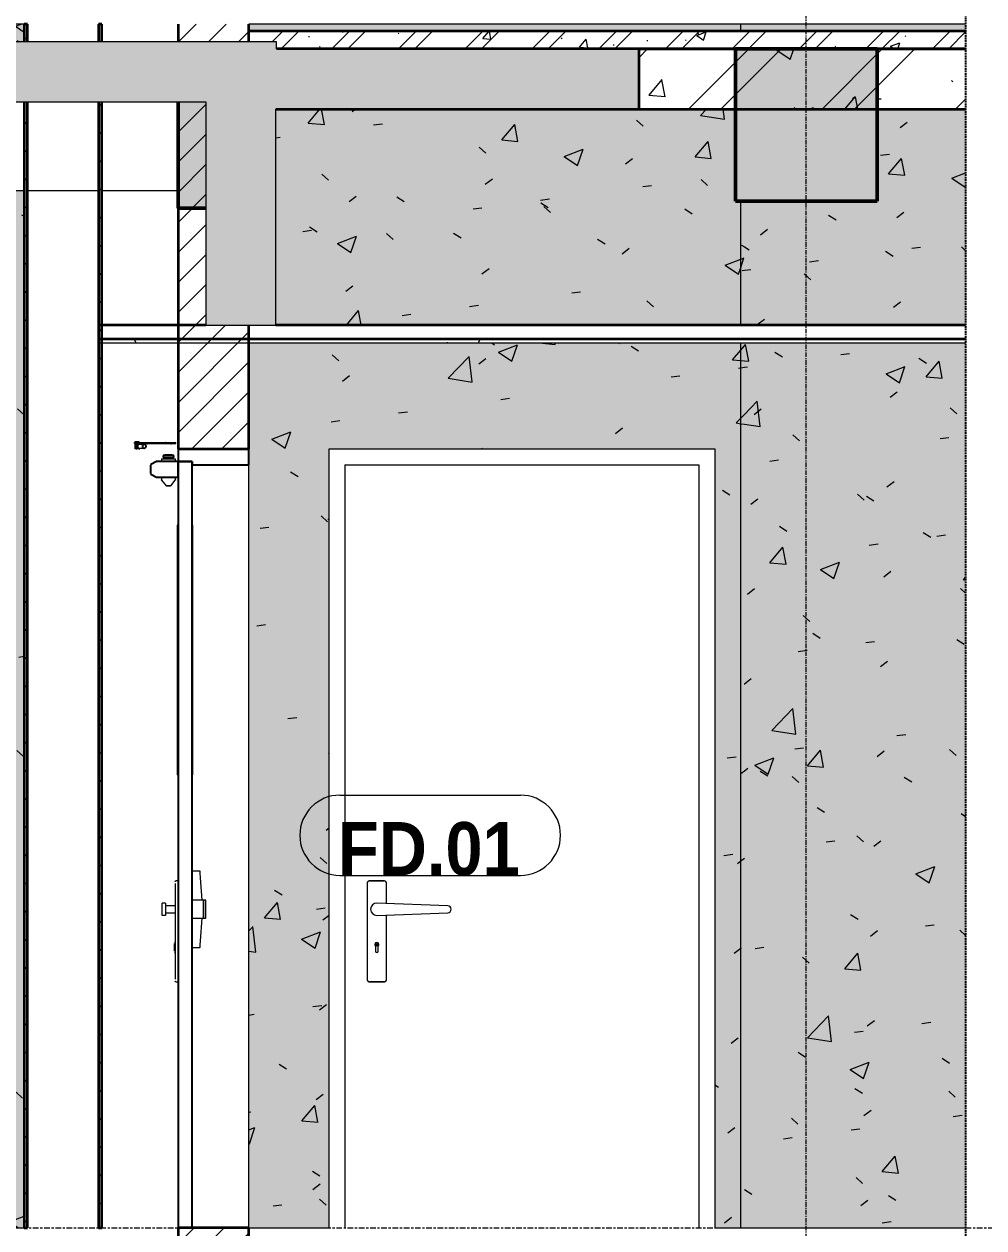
# Model space of a CAD drawing. Header units: millimetres. Extents: x 39389 to 101854, y -4225 to 80933.
# Drawn here: x 93573 to 96284, y 9000 to 12400 of the extents above; entities that cross this region are included whole.
import ezdxf

# ---------------------------------------------------------------- set-up
doc = ezdxf.new("R2010")
doc.units = ezdxf.units.MM
for name, pattern in [('Centre', [31.75, 6.35, -4.7625, 15.875, -4.7625]), ('Grid Line', [22.225, 12.7, -3.175, 3.175, -3.175]), ('Hidden', [7.14375, 4.7625, -2.38125])]:
    doc.linetypes.add(name, pattern=pattern)
for name, color, linetype, lineweight in [('0-5', 90, 'Continuous', 5), ('A-CLNG-1', 7, 'Continuous', 35), ('A-CLNG-FNSH-1', 250, 'Continuous', 18), ('A-CLNG-PATT-1', 13, 'Continuous', 18), ('A-DETL-GENF', 92, 'Continuous', 18), ('A-DETL-GENF-2', 254, 'Continuous', 18), ('A-DETL-GENF-3', 92, 'Hidden', 25), ('A-DETL-MEDM', 33, 'Continuous', 35), ('A-DETL-THIN', 151, 'Continuous', 18), ('A-DOOR', 31, 'Continuous', 18), ('A-DOOR-4', 31, 'Continuous', 25), ('A-DOOR-FRAM', 31, 'Continuous', 25), ('A-DOOR-FRAM-1', 31, 'Continuous', 18), ('A-DOOR-IDEN', 31, 'Continuous', 9), ('A-FLOR-FNSH-1', 7, 'Continuous', 35), ('A-FLOR-LEVL-2', 51, 'Centre', 9), ('A-FLOR-PATT-1', 253, 'Continuous', 18), ('A-FLOR-PATT-2', 8, 'Continuous', 18), ('A-WALL-2', 7, 'Continuous', 35), ('A-WALL-PATT-1', 111, 'Continuous', 18), ('I-WALL', 2, 'Continuous', 18), ('S-BEAM-1', 43, 'Continuous', 5), ('S-BEAM-2', 250, 'Continuous', 18), ('S-BEAM-3', 90, 'Continuous', 50), ('S-GRID-1', 1, 'Grid Line', 9)]:
    doc.layers.add(name, color=color, linetype=linetype, lineweight=lineweight)
doc.styles.add('Arial_B_2', font='arialbd.ttf', dxfattribs={"width": 0.9, "height": 150})
pattern_1 = [(50, (-74605.9, 15225), (546.553, -47.817), [57.15, -628.65]), (355, (-74605.9, 15225), (-105.73, 573.17), [45.72, -502.92]), (100.451, (-74560.35, 15221), (440.828, 525.35), [48.57, -534.27]), (46.184, (-74605.9, 15377.4), (813.24, -126.13), [85.725, -942.975]), (96.636, (-74538.1, 15366.9), (712.21, 742.28), [72.86, -801.4]), (351.184, (-74605.9, 15377.4), (712.21, 742.28), [68.58, -754.38]), (21, (-74529.7, 15339.3), (454.843, -306.796), [57.15, -628.65]), (326, (-74529.7, 15339.3), (185.406, 552.564), [45.72, -502.92]), (71.451, (-74491.8, 15313.73), (640.25, 245.764), [48.57, -534.27]), (37.5, (-74605.9, 15225), (9.2664, 253.665), [5.029, -491.795, 5.029, -505.511, -504.825]), (37.5, (-74605.9, 15225), (9.2664, 253.665), [-1007.364, 5.03, -499.796]), (7.5, (-74605.9, 15225), (200.46, 300.541), [5.029, -286.055, 5.029, -480.365, -192.405]), (7.5, (-74605.9, 15225), (200.46, 300.541), [-776.478, 5.03, -187.376]), (327.5, (-74775.82, 15225), (406.773, -17.1864), [5.029, -185.471, 5.029, -589.331, -788.67]), (327.5, (-74775.82, 15225), (406.773, -17.1864), [-784.86, 5.03, -783.64]), (317.5, (-74852.02, 15225), (444.388, 76.28), [5.03, -242.62, 5.03, -389.687, -560.07]), (317.5, (-74852.02, 15225), (444.388, 76.28), [-642.366, 5.03, -555.04]), (45, (-74605.9, 15225), (-188.585, 188.585), []), (45, (-74605.9, 15510.75), (-188.585, 188.585), [])]
pattern_2 = [(50, (91113.64, 15225), (546.553, -47.817), [57.15, -628.65]), (355, (91113.64, 15225), (-105.73, 573.17), [45.72, -502.92]), (100.451, (91159.2, 15221), (440.828, 525.35), [48.57, -534.27]), (46.184, (91113.64, 15377.4), (813.237, -126.13), [85.725, -942.975]), (96.636, (91181.4, 15366.9), (712.21, 742.28), [72.855, -801.405]), (351.184, (91113.64, 15377.4), (712.215, 742.28), [68.58, -754.38]), (21, (91189.84, 15339.3), (454.843, -306.796), [57.15, -628.65]), (326, (91189.84, 15339.3), (185.406, 552.564), [45.72, -502.92]), (71.451, (91227.75, 15313.73), (640.25, 245.764), [48.57, -534.27]), (37.5, (91113.64, 15225), (9.2664, 253.665), [25.146, -471.678, 25.146, -485.394, -504.825]), (37.5, (91113.64, 15225), (9.2664, 253.665), [-1007.364, 25.146, -479.68]), (7.5, (91113.64, 15225), (200.459, 300.541), [25.146, -265.938, 25.146, -460.248, -192.405]), (7.5, (91113.64, 15225), (200.459, 300.541), [-776.478, 25.146, -167.259]), (327.5, (90943.72, 15225), (406.773, -17.1864), [25.146, -165.354, 25.146, -569.214, -788.67]), (327.5, (90943.72, 15225), (406.773, -17.1864), [-784.86, 25.146, -763.524]), (317.5, (90867.52, 15225), (444.388, 76.28), [25.146, -222.504, 25.146, -369.57, -560.07]), (317.5, (90867.52, 15225), (444.388, 76.28), [-642.366, 25.146, -534.924])]
pattern_3 = [(37.5, (91113.644, 15225), (-2.40047, 73.41204), [2.515, -55.397, 2.515, -62.255, -61.913]), (37.5, (91113.644, 15225), (-2.40047, 73.41204), [-122.682, 2.515, -59.398]), (7.5, (91113.64, 15225), (67.4282, 107.524), [2.515, -28.727, 2.515, -49.682, -20.003]), (7.5, (91113.64, 15225), (67.4282, 107.524), [-83.439, 2.515, -17.488]), (327.5, (91066.78, 15225), (118.6493, 0.21553), [2.515, -16.535, 2.515, -66.065, -89.535]), (327.5, (91066.78, 15225), (118.6493, 0.21553), [-87.63, 2.515, -87.02]), (317.5, (91066.78, 15225), (114.5339, 33.4393), [2.515, -7.01, 2.515, -42.443, -51.435]), (317.5, (91066.78, 15225), (114.5339, 33.4393), [-54.483, 2.515, -48.92])]
pattern_4 = [(45, (91113.644, 15225), (-39.77476, 39.77476), [])]
pattern_5 = [(45, (91113.644, 15225), (-42.4264, 42.4264), [])]

# ---------------------------------------------------------------- blocks, each defined once
blk = doc.blocks.new('NCV_TKTC_KET CAU_rvt-6-TKCS_THANG BỘ TB1 - MẶT CẮT')
at = {"layer": 'A-FLOR-PATT-1'}
h = blk.add_hatch(dxfattribs=at)
h.set_pattern_fill('FP_7', color=256, style=0, pattern_type=2)
h.set_pattern_definition(pattern_1)
h.paths.add_polyline_path([(-69486.8, 12160), (-69486.8, 12330), (-70409.2, 12330), (-70409.2, 12160)])
h = blk.add_hatch(dxfattribs=at)
h.set_pattern_fill('FP_7', color=256, style=0, pattern_type=2)
h.set_pattern_definition(pattern_1)
h.paths.add_polyline_path([(-69486.8, 12160), (-69486.8, 12330), (-70409.2, 12330), (-70409.2, 12160)])
at = {"layer": 'S-BEAM-1'}
for points in [[(-69736.9, 11900), (-69736.9, 12330), (-70136.9, 12330), (-70136.9, 11900)], [(-71633.6, 11880), (-71633.6, 12180), (-71711.9, 12180), (-71711.9, 11880)]]:
    blk.add_hatch(color=256, dxfattribs=at).paths.add_polyline_path(points)
at = {"layer": 'A-FLOR-FNSH-1'}
for p, q in [((-69486.8, 12330), (-70409.2, 12330)), ((-70409.2, 12160), (-69486.8, 12160))]:
    blk.add_line(p, q, dxfattribs=at)
at = {"layer": 'S-BEAM-2'}
for p, q in [((-73036.9, 11930), (-72146.9, 11930)), ((-72136.9, 11930), (-71936.9, 11930)), ((-71926.9, 11930), (-71711.9, 11930))]:
    blk.add_line(p, q, dxfattribs=at)
at = {"layer": 'S-BEAM-3'}
for p, q in [((-69736.9, 12330), (-70136.9, 12330)), ((-70136.9, 12330), (-70136.9, 11900)), ((-69736.9, 11900), (-69736.9, 12330)), ((-71711.9, 12180), (-71711.9, 11880)), ((-71711.9, 11880), (-71633.6, 11880)), ((-70136.9, 11900), (-69736.9, 11900))]:
    blk.add_line(p, q, dxfattribs=at)
blk = doc.blocks.new('FD_01 - FD_01-1200x2200mm-V79-TKCS_THANG BỘ TB1 - MẶT CẮT')
at = {"layer": 'A-DOOR'}
for p, q in [((-71833.8, 11220.3), (-71833.8, 11218.5)), ((-71821.8, 11220.3), (-71833.8, 11220.3)), ((-71833.8, 11220.3), (-71821.8, 11220.3)), ((-71821.8, 11218.5), (-71821.8, 11220.3)), ((-71835.4, 11218.5), (-71835.4, 11215.5)), ((-71835, 11218.5), (-71835, 11218.5)), ((-71835, 11218.5), (-71827.3, 11218.5)), ((-71835, 11215.5), (-71827.3, 11215.5)), ((-71835, 11215.5), (-71835, 11215.5)), ((-71834.3, 11214.5), (-71834.3, 11200.5)), ((-71834.3, 11214.5), (-71831.6, 11214.5)), ((-71831.6, 11200.5), (-71834.3, 11200.5)), ((-71832.8, 11215.5), (-71832.8, 11214.5)), ((-71831.6, 11214.5), (-71830.1, 11214.5)), ((-71831.6, 11214.5), (-71831.6, 11200.5)), ((-71830.1, 11200.5), (-71831.6, 11200.5)), ((-71828.1, 11214.5), (-71830.1, 11214.5)), ((-71830.1, 11200.5), (-71828.1, 11200.5)), ((-71829.2, 11214.5), (-71826.1, 11214.5)), ((-71829.2, 11210.1), (-71829.2, 11214.5)), ((-71829.2, 11200.5), (-71829.2, 11204.4)), ((-71826.1, 11200.5), (-71829.2, 11200.5)), ((-71828.3, 11211.5), (-71826.6, 11211.5)), ((-71828.3, 11209.3), (-71828.3, 11205.7)), ((-71826.6, 11203.5), (-71828.3, 11203.5)), ((-71827.3, 11218.5), (-71825.7, 11218.5)), ((-71826.2, 11218.5), (-71827.3, 11218.5)), ((-71827.3, 11215.5), (-71825.7, 11215.5)), ((-71826.6, 11211.5), (-71826.3, 11211.5)), ((-71826.3, 11203.5), (-71826.6, 11203.5)), ((-71807.5, 11212.5), (-71826.3, 11212.5)), ((-71826.3, 11211.5), (-71824.4, 11211.5)), ((-71824.4, 11203.5), (-71826.3, 11203.5)), ((-71826.3, 11202.5), (-71807.5, 11202.5)), ((-71826.1, 11214.5), (-71823.4, 11214.5)), ((-71823.4, 11200.5), (-71826.1, 11200.5)), ((-71825.7, 11218.5), (-71775, 11218.5)), ((-71825.7, 11215.5), (-71775, 11215.5)), ((-71823.4, 11214.5), (-71822.3, 11214.5)), ((-71823.4, 11214.5), (-71823.4, 11212.1)), ((-71823.4, 11202), (-71823.4, 11200.5)), ((-71822.3, 11200.5), (-71823.4, 11200.5)), ((-71822.8, 11214.5), (-71822.8, 11215.5)), ((-71820.3, 11214.5), (-71822.3, 11214.5)), ((-71822.3, 11200.5), (-71820.3, 11200.5)), ((-71822.3, 11200.5), (-71821.8, 11200.5)), ((-71821.8, 11214.5), (-71822, 11214.5)), ((-71821.8, 11214.5), (-71821.3, 11214.5)), ((-71821.8, 11211.9), (-71821.8, 11214.5)), ((-71821.8, 11200.5), (-71821.8, 11203.1)), ((-71821.4, 11200.5), (-71821.8, 11200.5)), ((-71821.3, 11211.5), (-71821.3, 11214.5)), ((-71821.3, 11200.5), (-71821.3, 11203.5)), ((-71821.3, 11200.5), (-71821.3, 11200.5)), ((-71800.4, 11215.5), (-71800.4, 11214.5)), ((-71798.4, 11214.5), (-71800.4, 11214.5)), ((-71800.4, 11214.5), (-71798.4, 11214.5)), ((-71732.4, 11214.5), (-71798.4, 11214.5)), ((-71775, 11218.5), (-71774, 11218.5)), ((-71775, 11218.5), (-71774, 11218.5)), ((-71774, 11217.5), (-71775, 11217.5)), ((-71775, 11215.5), (-71774, 11215.5)), ((-71775, 11215.5), (-71774, 11215.5)), ((-71774, 11218.5), (-71748.5, 11218.5)), ((-71774, 11215.5), (-71748.5, 11215.5)), ((-71748.5, 11218.5), (-71747.3, 11218.5)), ((-71748.5, 11218.5), (-71747.3, 11218.5)), ((-71747.3, 11217.5), (-71748.5, 11217.5)), ((-71748.5, 11215.5), (-71747.3, 11215.5)), ((-71748.5, 11215.5), (-71747.3, 11215.5)), ((-71747.9, 11218.5), (-71747.4, 11218.5)), ((-71747.4, 11218.5), (-71747.9, 11218.5)), ((-71747.4, 11215.5), (-71747.9, 11215.5)), ((-71747.9, 11215.5), (-71747.4, 11215.5)), ((-71747.3, 11218.5), (-71717.9, 11218.5)), ((-71747.3, 11215.5), (-71717.9, 11215.5)), ((-71732.4, 11214.5), (-71730.4, 11214.5)), ((-71730.4, 11214.5), (-71732.4, 11214.5)), ((-71730.4, 11214.5), (-71730.4, 11215.5)), ((-71717.9, 11215.5), (-71717.9, 11218.5)), ((-71758.5, 11172), (-71758.5, 11165)), ((-71758.5, 11172), (-71733.9, 11172)), ((-71749, 11184), (-71749, 11182)), ((-71749, 11184), (-71746.3, 11184)), ((-71749, 11176), (-71749, 11174)), ((-71747.6, 11174), (-71749, 11174)), ((-71747.9, 11174), (-71747.9, 11172)), ((-71746.7, 11174), (-71747.6, 11174)), ((-71747.6, 11174), (-71746.7, 11174)), ((-71746.3, 11174), (-71747.6, 11174)), ((-71746.3, 11184), (-71746.3, 11182)), ((-71746.3, 11184), (-71736.2, 11184)), ((-71746.3, 11176), (-71746.3, 11174)), ((-71741.3, 11174), (-71746.3, 11174)), ((-71736.2, 11174), (-71741.3, 11174)), ((-71736.2, 11182), (-71736.2, 11184)), ((-71736.2, 11184), (-71728.9, 11184)), ((-71736.2, 11174), (-71736.2, 11176)), ((-71732.6, 11174), (-71736.2, 11174)), ((-71733.9, 11172), (-71719.4, 11172)), ((-71728.9, 11174), (-71732.6, 11174)), ((-71729.9, 11172), (-71729.9, 11174)), ((-71728.9, 11184), (-71728.9, 11182)), ((-71728.9, 11176), (-71728.9, 11174)), ((-71719.4, 11165), (-71719.4, 11172)), ((-71758.4, 11120), (-71758.4, 11112.4)), ((-71719.4, 11112.4), (-71719.4, 11120)), ((-71758.2, 11111.7), (-71745.2, 11096.3)), ((-71742.4, 11096), (-71735.4, 11096)), ((-71735.4, 11096), (-71742.4, 11096)), ((-71732.7, 11096.3), (-71719.7, 11111.7)), ((-71711.9, 10985), (-71713.9, 10985)), ((-71713.9, 10985), (-71713.9, 10280)), ((-71669.9, 10985), (-71671.9, 10985)), ((-71669.9, 10280), (-71669.9, 10985)), ((-71711.9, 10280), (-71713.9, 10280)), ((-71669.9, 10280), (-71671.9, 10280)), ((-71649.9, 10008), (-71671.9, 10008)), ((-71719.9, 9972.5), (-71719.9, 9702.5)), ((-71711.9, 9980), (-71717.9, 9980)), ((-71643.4, 9925.4), (-71648.4, 9988.9)), ((-71757, 9910), (-71757, 9917.5)), ((-71746.9, 9917.5), (-71757, 9917.5)), ((-71757, 9900), (-71757, 9910)), ((-71757, 9890), (-71757, 9900)), ((-71746.9, 9917.5), (-71746.9, 9910)), ((-71746.9, 9910), (-71746.9, 9900)), ((-71720, 9910), (-71746.9, 9910)), ((-71746.9, 9900), (-71746.9, 9890)), ((-71720, 9910), (-71720, 9909.7)), ((-71720, 9907.6), (-71720, 9907.1)), ((-71640.2, 9925.4), (-71671.9, 9925.4)), ((-71671.9, 9925.4), (-71671.9, 9874.6)), ((-71633.8, 9925.4), (-71640.2, 9925.4)), ((-71640.2, 9925.4), (-71640.2, 9874.6)), ((-71640.2, 9874.6), (-71640.2, 9925.4)), ((-71633.8, 9874.6), (-71633.8, 9925.4)), ((-71757, 9882.5), (-71757, 9890)), ((-71746.9, 9882.5), (-71757, 9882.5)), ((-71746.9, 9890), (-71746.9, 9882.5)), ((-71746.9, 9890), (-71720, 9890)), ((-71720, 9890.3), (-71720, 9890)), ((-71671.9, 9874.6), (-71640.2, 9874.6)), ((-71648.4, 9811.1), (-71643.4, 9874.6)), ((-71640.2, 9874.6), (-71633.8, 9874.6)), ((-71719.9, 9806), (-71721.9, 9806)), ((-71721.9, 9795.1), (-71721.9, 9803.2)), ((-71721.9, 9797), (-71721.9, 9803)), ((-71721.9, 9803), (-71721.9, 9803)), ((-71721.9, 9797), (-71721.9, 9797)), ((-71721.9, 9796.2), (-71721.9, 9795.1)), ((-71721.9, 9781.3), (-71721.9, 9795.1)), ((-71719.9, 9795.1), (-71721.9, 9795.1)), ((-71671.9, 9792.1), (-71649.9, 9792.1)), ((-71721.9, 9781.3), (-71721.9, 9781.3)), ((-71721.9, 9777.7), (-71719.9, 9777.7)), ((-71717.9, 9695), (-71711.9, 9695))]:
    blk.add_line(p, q, dxfattribs=at)
at = {"layer": 'A-DOOR', "flags": 128}
for points in [[(-71824.4, 11211.5), (-71824.8, 11211), (-71825.1, 11210.4), (-71825.3, 11209.7), (-71825.5, 11209), (-71825.6, 11208.3), (-71825.6, 11207.5)], [(-71825.6, 11207.5), (-71825.6, 11206.7), (-71825.5, 11206), (-71825.3, 11205.3), (-71825.1, 11204.6), (-71824.8, 11204), (-71824.4, 11203.5)], [(-71758.2, 11111.7), (-71758.2, 11111.7), (-71758.2, 11111.8), (-71758.3, 11111.8), (-71758.3, 11111.8), (-71758.3, 11111.9), (-71758.3, 11111.9), (-71758.3, 11112), (-71758.4, 11112), (-71758.4, 11112), (-71758.4, 11112.1), (-71758.4, 11112.1), (-71758.4, 11112.2), (-71758.4, 11112.2), (-71758.4, 11112.3), (-71758.4, 11112.3), (-71758.4, 11112.3), (-71758.4, 11112.4), (-71758.4, 11112.4)], [(-71744.5, 11096), (-71744.5, 11096), (-71744.6, 11096), (-71744.6, 11096), (-71744.7, 11096), (-71744.7, 11096), (-71744.7, 11096), (-71744.8, 11096), (-71744.8, 11096), (-71744.8, 11096.1), (-71744.9, 11096.1), (-71744.9, 11096.1), (-71744.9, 11096.1), (-71745, 11096.1), (-71745, 11096.1), (-71745, 11096.2), (-71745.1, 11096.2), (-71745.1, 11096.2), (-71745.1, 11096.2), (-71745.1, 11096.3), (-71745.2, 11096.3), (-71745.2, 11096.3), (-71745.2, 11096.3)], [(-71744.5, 11096), (-71744.5, 11096), (-71744.5, 11096), (-71744.5, 11096), (-71744.4, 11096), (-71744.4, 11096), (-71744.4, 11096), (-71744.3, 11096), (-71744.2, 11096), (-71744.2, 11096), (-71744.1, 11096), (-71744, 11096), (-71743.9, 11096), (-71743.8, 11096), (-71743.7, 11096), (-71743.5, 11096), (-71743.4, 11096), (-71743.3, 11096), (-71743.1, 11096), (-71743, 11096), (-71742.8, 11096), (-71742.7, 11096), (-71742.5, 11096), (-71742.3, 11096), (-71742.1, 11096), (-71741.9, 11096), (-71741.8, 11096), (-71741.6, 11096), (-71741.4, 11096), (-71741.2, 11096), (-71741, 11096), (-71740.7, 11096), (-71740.5, 11096), (-71740.3, 11096), (-71740.1, 11096), (-71739.9, 11096), (-71739.7, 11096), (-71739.4, 11096), (-71739.2, 11096), (-71739, 11096), (-71738.8, 11096), (-71738.6, 11096), (-71738.3, 11096), (-71738.1, 11096), (-71737.9, 11096), (-71737.7, 11096), (-71737.5, 11096), (-71737.2, 11096), (-71737, 11096), (-71736.8, 11096), (-71736.6, 11096), (-71736.4, 11096), (-71736.2, 11096), (-71736, 11096), (-71735.8, 11096), (-71735.7, 11096), (-71735.5, 11096), (-71735.3, 11096), (-71735.1, 11096), (-71735, 11096), (-71734.8, 11096), (-71734.7, 11096), (-71734.5, 11096), (-71734.4, 11096), (-71734.3, 11096), (-71734.2, 11096), (-71734, 11096), (-71733.9, 11096), (-71733.8, 11096), (-71733.8, 11096), (-71733.7, 11096), (-71733.6, 11096), (-71733.6, 11096), (-71733.5, 11096), (-71733.5, 11096), (-71733.4, 11096), (-71733.4, 11096), (-71733.4, 11096), (-71733.4, 11096)], [(-71733.4, 11096), (-71733.4, 11096), (-71733.4, 11096), (-71733.4, 11096), (-71733.4, 11096), (-71733.5, 11096), (-71733.5, 11096), (-71733.6, 11096), (-71733.6, 11096), (-71733.7, 11096), (-71733.8, 11096), (-71733.9, 11096), (-71734, 11096), (-71734.1, 11096), (-71734.2, 11096), (-71734.3, 11096), (-71734.5, 11096), (-71734.6, 11096), (-71734.7, 11096), (-71734.9, 11096), (-71735.1, 11096), (-71735.2, 11096), (-71735.4, 11096), (-71735.6, 11096), (-71735.7, 11096), (-71735.9, 11096), (-71736.1, 11096), (-71736.3, 11096), (-71736.5, 11096), (-71736.7, 11096), (-71736.9, 11096), (-71737.1, 11096), (-71737.3, 11096), (-71737.6, 11096), (-71737.8, 11096), (-71738, 11096), (-71738.2, 11096), (-71738.4, 11096), (-71738.7, 11096), (-71738.9, 11096), (-71739.1, 11096), (-71739.3, 11096), (-71739.5, 11096), (-71739.8, 11096), (-71740, 11096), (-71740.2, 11096), (-71740.4, 11096), (-71740.6, 11096), (-71740.8, 11096), (-71741.1, 11096), (-71741.3, 11096), (-71741.5, 11096), (-71741.7, 11096), (-71741.8, 11096), (-71742, 11096), (-71742.2, 11096), (-71742.4, 11096), (-71742.6, 11096), (-71742.7, 11096), (-71742.9, 11096), (-71743, 11096), (-71743.2, 11096), (-71743.3, 11096), (-71743.5, 11096), (-71743.6, 11096), (-71743.7, 11096), (-71743.8, 11096), (-71743.9, 11096), (-71744, 11096), (-71744.1, 11096), (-71744.2, 11096), (-71744.3, 11096), (-71744.3, 11096), (-71744.4, 11096), (-71744.4, 11096), (-71744.5, 11096), (-71744.5, 11096), (-71744.5, 11096), (-71744.5, 11096)], [(-71732.7, 11096.3), (-71732.7, 11096.3), (-71732.7, 11096.3), (-71732.7, 11096.2), (-71732.8, 11096.2), (-71732.8, 11096.2), (-71732.8, 11096.2), (-71732.9, 11096.2), (-71732.9, 11096.1), (-71732.9, 11096.1), (-71732.9, 11096.1), (-71733, 11096.1), (-71733, 11096.1), (-71733, 11096.1), (-71733.1, 11096), (-71733.1, 11096), (-71733.2, 11096), (-71733.2, 11096), (-71733.2, 11096), (-71733.3, 11096), (-71733.3, 11096), (-71733.3, 11096), (-71733.4, 11096)], [(-71719.4, 11112.4), (-71719.4, 11112.4), (-71719.4, 11112.3), (-71719.4, 11112.3), (-71719.5, 11112.2), (-71719.5, 11112.2), (-71719.5, 11112.1), (-71719.5, 11112.1), (-71719.5, 11112.1), (-71719.5, 11112), (-71719.5, 11112), (-71719.5, 11111.9), (-71719.6, 11111.9), (-71719.6, 11111.9), (-71719.6, 11111.8), (-71719.6, 11111.8), (-71719.7, 11111.7), (-71719.7, 11111.7), (-71719.7, 11111.7)], [(-71648.4, 9988.9), (-71648.7, 9993.1), (-71649, 9997.2), (-71649.3, 10000.8), (-71649.5, 10003.8), (-71649.7, 10006.1), (-71649.8, 10007.5), (-71649.9, 10008)], [(-71719.9, 9978), (-71719.9, 9978.1), (-71719.9, 9978.2), (-71719.9, 9978.2), (-71719.9, 9978.3), (-71719.9, 9978.4), (-71719.9, 9978.5), (-71719.9, 9978.6), (-71719.8, 9978.6), (-71719.8, 9978.7), (-71719.8, 9978.8), (-71719.7, 9978.9), (-71719.7, 9978.9), (-71719.7, 9979), (-71719.6, 9979.1), (-71719.6, 9979.1), (-71719.5, 9979.2), (-71719.5, 9979.3), (-71719.4, 9979.3), (-71719.4, 9979.4), (-71719.3, 9979.4), (-71719.3, 9979.5), (-71719.2, 9979.5), (-71719.1, 9979.6), (-71719.1, 9979.6), (-71719, 9979.7)], [(-71718.9, 9979.8), (-71718.8, 9979.8), (-71718.7, 9979.8), (-71718.7, 9979.9), (-71718.6, 9979.9), (-71718.5, 9979.9), (-71718.4, 9979.9), (-71718.4, 9980), (-71718.3, 9980), (-71718.2, 9980), (-71718.1, 9980), (-71718, 9980), (-71718, 9980), (-71717.9, 9980)], [(-71649.9, 9792.1), (-71649.8, 9792.5), (-71649.7, 9793.9), (-71649.5, 9796.2), (-71649.3, 9799.2), (-71649, 9802.8), (-71648.7, 9806.9), (-71648.4, 9811.1)], [(-71719, 9695.3), (-71719.1, 9695.3), (-71719.1, 9695.4), (-71719.2, 9695.4), (-71719.3, 9695.5), (-71719.3, 9695.6), (-71719.4, 9695.6), (-71719.4, 9695.7), (-71719.5, 9695.7), (-71719.5, 9695.8), (-71719.6, 9695.9), (-71719.6, 9695.9), (-71719.7, 9696), (-71719.7, 9696.1), (-71719.7, 9696.1), (-71719.8, 9696.2), (-71719.8, 9696.3), (-71719.8, 9696.4), (-71719.9, 9696.4), (-71719.9, 9696.5), (-71719.9, 9696.6), (-71719.9, 9696.7), (-71719.9, 9696.7), (-71719.9, 9696.8), (-71719.9, 9696.9), (-71719.9, 9697), (-71719.9, 9697)], [(-71717.9, 9695), (-71718, 9695), (-71718.1, 9695), (-71718.2, 9695), (-71718.3, 9695), (-71718.3, 9695), (-71718.4, 9695.1), (-71718.5, 9695.1), (-71718.6, 9695.1), (-71718.6, 9695.1), (-71718.7, 9695.2), (-71718.8, 9695.2), (-71718.9, 9695.2)]]:
    blk.add_lwpolyline(points, dxfattribs=at)
at = {"layer": 'A-DOOR'}
for centre, major_axis, ratio, start_param, end_param in [((-71830.1, 11207.5), (0, 7), 0.259156, 4.712389, 6.283185), ((-71825.4, 11207.5), (0, 5), 0.965835, 0.65038, 1.340692), ((-71829.5, 11207.5), (0, 2.5), 0.259156, 4.712389, 7.853982), ((-71830.1, 11207.5), (0, 7), 0.259156, 3.141593, 4.712389), ((-71829.5, 11207.5), (0, 2.5), 0.259156, 1.570796, 4.712389), ((-71825.4, 11207.5), (0, 5), 0.965835, 1.8009, 2.491212), ((-71828.1, 11207.5), (0, 7), 0.259156, 4.712389, 6.283185), ((-71828.1, 11207.5), (0, 7), 0.259156, 3.141593, 4.712389), ((-71822.3, 11207.5), (0, 7), 0.259156, 5.330074, 6.283185), ((-71822.3, 11207.5), (0, 7), 0.259156, 3.141593, 3.926991), ((-71820.3, 11207.5), (0, 7), 0.259156, 5.497787, 6.283185), ((-71820.3, 11207.5), (0, 7), 0.259156, 3.141593, 3.926991)]:
    blk.add_ellipse(centre, major_axis=major_axis, ratio=ratio, start_param=start_param, end_param=end_param, dxfattribs=at)
at = {"layer": 'A-DOOR-4'}
for p, q in [((-71789.3, 11154.3), (-71789.3, 11130.7)), ((-71772.7, 11164.7), (-71788.3, 11156.1)), ((-71711.9, 11165), (-71771.8, 11165)), ((-71753.5, 11182), (-71753.5, 11176)), ((-71723.5, 11182), (-71753.5, 11182)), ((-71753.5, 11176), (-71723.5, 11176)), ((-71723.5, 11176), (-71723.5, 11182)), ((-71711.9, 11165), (-71711.9, 9000)), ((-71671.9, 11165), (-71711.9, 11165)), ((-71711.9, 11120), (-71711.9, 11165)), ((-71671.9, 9000), (-71671.9, 11165)), ((-71788.3, 11128.9), (-71772.7, 11120.3)), ((-71771.8, 11120), (-71711.9, 11120)), ((-71711.9, 9000), (-71671.9, 9000))]:
    blk.add_line(p, q, dxfattribs=at)
at = {"layer": 'A-DOOR-4', "flags": 128}
for points in [[(-71802.3, 11207.5), (-71802.4, 11208.7), (-71802.9, 11209.8), (-71803.6, 11210.8), (-71804.5, 11211.6), (-71805.6, 11212.2), (-71806.8, 11212.5), (-71808.1, 11212.5), (-71809.3, 11212.2), (-71810.4, 11211.6), (-71811.3, 11210.8), (-71812, 11209.8), (-71812.5, 11208.7), (-71812.6, 11207.5)], [(-71812.6, 11207.5), (-71812.5, 11206.3), (-71812, 11205.2), (-71811.3, 11204.2), (-71810.4, 11203.4), (-71809.3, 11202.8), (-71808.1, 11202.5), (-71806.8, 11202.5), (-71805.6, 11202.8), (-71804.5, 11203.4), (-71803.6, 11204.2), (-71802.9, 11205.2), (-71802.4, 11206.3), (-71802.3, 11207.5)]]:
    blk.add_lwpolyline(points, dxfattribs=at)
at = {"layer": 'A-DOOR-4'}
for centre, start, end in [((-71787.3, 11154.3), 119.1975, 180), ((-71771.8, 11163), 90, 119.1975), ((-71787.3, 11130.7), 180, 240.8025), ((-71771.8, 11122), 240.8025, 270)]:
    blk.add_arc(centre, 2, start, end, dxfattribs=at)
at = {"layer": 'A-DOOR-FRAM'}
for p, q in [((-71511.9, 11200), (-71711.9, 11200)), ((-71711.9, 11200), (-71711.9, 11165)), ((-71511.9, 11155), (-71511.9, 11200)), ((-71711.9, 11165), (-71671.9, 11165)), ((-71671.9, 11165), (-71671.9, 11155)), ((-71671.9, 11155), (-71511.9, 11155))]:
    blk.add_line(p, q, dxfattribs=at)
at = {"layer": 'A-DOOR-FRAM-1'}
blk.add_line((-71511.9, 9000), (-71511.9, 11155), dxfattribs=at)
blk = doc.blocks.new('FD_05 - FD_05-1000x2200mm-V78-TKCS_THANG BỘ TB1 - MẶT CẮT')
at = {"layer": 'A-DOOR'}
for p, q in [((-71177.8, 6572.5), (-71177.8, 6302.5)), ((-71130.3, 6580), (-71170.3, 6580)), ((-71170.3, 6580), (-71130.3, 6580)), ((-71122.8, 6516.5), (-71122.8, 6572.5)), ((-70949.9, 6510), (-71150.3, 6517.5)), ((-71150.3, 6482.5), (-70949.9, 6490)), ((-71122.8, 6302.5), (-71122.8, 6483.5)), ((-71153.8, 6395.1), (-71153.8, 6381.2)), ((-71151, 6397), (-71151, 6403)), ((-71149.6, 6403), (-71149.6, 6397)), ((-71146.8, 6381.2), (-71146.8, 6395.1)), ((-71170.3, 6295), (-71130.3, 6295)), ((-71130.3, 6295), (-71170.3, 6295))]:
    blk.add_line(p, q, dxfattribs=at)
at = {"layer": 'A-DOOR', "flags": 128}
for points in [[(-71170.3, 6580), (-71170.6, 6580), (-71170.9, 6580), (-71171.2, 6579.9), (-71171.5, 6579.9), (-71171.8, 6579.9), (-71172.1, 6579.8), (-71172.4, 6579.7), (-71172.7, 6579.6), (-71173, 6579.5), (-71173.2, 6579.4), (-71173.5, 6579.3), (-71173.8, 6579.2), (-71174, 6579), (-71174.3, 6578.9), (-71174.5, 6578.7), (-71174.8, 6578.5), (-71175, 6578.3), (-71175.3, 6578.1), (-71175.5, 6577.9), (-71175.7, 6577.7), (-71175.9, 6577.5), (-71176.1, 6577.3), (-71176.3, 6577), (-71176.5, 6576.8), (-71176.6, 6576.6), (-71176.8, 6576.3), (-71176.9, 6576), (-71177.1, 6575.8), (-71177.2, 6575.5), (-71177.3, 6575.2), (-71177.4, 6574.9), (-71177.5, 6574.7), (-71177.6, 6574.4), (-71177.6, 6574.1), (-71177.7, 6573.8), (-71177.7, 6573.5), (-71177.8, 6573.2), (-71177.8, 6572.9), (-71177.8, 6572.6), (-71177.8, 6572.5)], [(-71122.8, 6572.5), (-71122.8, 6572.8), (-71122.8, 6573.1), (-71122.9, 6573.4), (-71122.9, 6573.7), (-71123, 6574), (-71123, 6574.3), (-71123.1, 6574.6), (-71123.2, 6574.9), (-71123.3, 6575.1), (-71123.4, 6575.4), (-71123.5, 6575.7), (-71123.7, 6576), (-71123.8, 6576.2), (-71124, 6576.5), (-71124.1, 6576.7), (-71124.3, 6577), (-71124.5, 6577.2), (-71124.7, 6577.4), (-71124.9, 6577.7), (-71125.1, 6577.9), (-71125.3, 6578.1), (-71125.5, 6578.3), (-71125.8, 6578.5), (-71126, 6578.6), (-71126.3, 6578.8), (-71126.5, 6579), (-71126.8, 6579.1), (-71127, 6579.3), (-71127.3, 6579.4), (-71127.6, 6579.5), (-71127.9, 6579.6), (-71128.2, 6579.7), (-71128.4, 6579.8), (-71128.7, 6579.8), (-71129, 6579.9), (-71129.3, 6579.9), (-71129.6, 6580), (-71129.9, 6580), (-71130.2, 6580), (-71130.3, 6580)], [(-71177.8, 6302.5), (-71177.8, 6302.2), (-71177.8, 6301.9), (-71177.8, 6301.6), (-71177.7, 6301.3), (-71177.7, 6301), (-71177.6, 6300.7), (-71177.5, 6300.4), (-71177.4, 6300.1), (-71177.3, 6299.9), (-71177.2, 6299.6), (-71177.1, 6299.3), (-71177, 6299), (-71176.8, 6298.8), (-71176.7, 6298.5), (-71176.5, 6298.3), (-71176.3, 6298), (-71176.1, 6297.8), (-71175.9, 6297.6), (-71175.7, 6297.3), (-71175.5, 6297.1), (-71175.3, 6296.9), (-71175.1, 6296.7), (-71174.9, 6296.5), (-71174.6, 6296.4), (-71174.4, 6296.2), (-71174.1, 6296), (-71173.8, 6295.9), (-71173.6, 6295.7), (-71173.3, 6295.6), (-71173, 6295.5), (-71172.7, 6295.4), (-71172.5, 6295.3), (-71172.2, 6295.2), (-71171.9, 6295.2), (-71171.6, 6295.1), (-71171.3, 6295.1), (-71171, 6295), (-71170.7, 6295), (-71170.4, 6295), (-71170.3, 6295)], [(-71130.3, 6295), (-71130, 6295), (-71129.7, 6295), (-71129.4, 6295.1), (-71129.1, 6295.1), (-71128.8, 6295.1), (-71128.5, 6295.2), (-71128.3, 6295.3), (-71128, 6295.4), (-71127.7, 6295.5), (-71127.4, 6295.6), (-71127.1, 6295.7), (-71126.9, 6295.8), (-71126.6, 6296), (-71126.3, 6296.1), (-71126.1, 6296.3), (-71125.8, 6296.5), (-71125.6, 6296.7), (-71125.4, 6296.9), (-71125.1, 6297.1), (-71124.9, 6297.3), (-71124.7, 6297.5), (-71124.5, 6297.7), (-71124.3, 6298), (-71124.2, 6298.2), (-71124, 6298.5), (-71123.8, 6298.7), (-71123.7, 6299), (-71123.6, 6299.2), (-71123.4, 6299.5), (-71123.3, 6299.8), (-71123.2, 6300.1), (-71123.1, 6300.4), (-71123, 6300.7), (-71123, 6300.9), (-71122.9, 6301.2), (-71122.9, 6301.5), (-71122.8, 6301.8), (-71122.8, 6302.1), (-71122.8, 6302.4), (-71122.8, 6302.5)]]:
    blk.add_lwpolyline(points, dxfattribs=at)
at = {"layer": 'A-DOOR'}
for centre, radius, start, end in [((-71170.3, 6572.5), 7.5, 90, 180), ((-71130.3, 6572.5), 7.5, 0, 90), ((-71150.3, 6500), 17.5, 90, 180), ((-71150.3, 6500), 17.5, 180, 270), ((-70950.3, 6500), 10, 0, 87.8544), ((-70950.3, 6500), 10, 272.1456, 0), ((-71150.3, 6400), 6, 305.6853, 234.3147), ((-71150.3, 6403), 0.7, 0, 180), ((-71150.3, 6397), 0.7, 180, 0), ((-71150.3, 6397), 0.7, 195, 255), ((-71150.3, 6403), 0.7, 120, 150), ((-71150.3, 6397), 0.7, 285, 345), ((-71150.3, 6403), 0.7, 30, 60), ((-71150.3, 6381.2), 3.5, 180, 0), ((-71170.3, 6302.5), 7.5, 180, 270), ((-71130.3, 6302.5), 7.52, 270, 0)]:
    blk.add_arc(centre, radius, start, end, dxfattribs=at)
at = {"layer": 'A-DOOR-FRAM-1'}
for p, q in [((-71240.3, 7755), (-71240.3, 5600)), ((-71240.3, 7755), (-70240.3, 7755)), ((-70240.3, 7755), (-70240.3, 5600))]:
    blk.add_line(p, q, dxfattribs=at)
blk = doc.blocks.new('BORDER VIEW - BORDER VIEW-3755933-TKCS_THANG BỘ TB1 - MẶT CẮT')
at = {"layer": 'A-DETL-GENF-3'}
blk.add_line((-69486.8, 33921.5), (-69486.8, -2550), dxfattribs=at)
blk = doc.blocks.new('STN_Door Tag - STN_Door Tag-1788670-TKCS_THANG BỘ TB1 - MẶT CẮT')
at = {"layer": 'A-DOOR-IDEN'}
for p, q in [((-77927.8, 2664), (-77417.8, 2664)), ((-77927.8, 2437.6), (-77417.8, 2437.6))]:
    blk.add_line(p, q, dxfattribs=at)
for centre, start, end in [((-77927.8, 2550.8), 90, 270), ((-77417.8, 2550.8), 270, 90)]:
    blk.add_arc(centre, 113.2, start, end, dxfattribs=at)

msp = doc.modelspace()

# ---------------------------------------------------------------- hatches: boundary and pattern name
at = {"layer": 'A-CLNG-PATT-1'}
h = msp.add_hatch(dxfattribs=at)
h.set_pattern_fill('FP_10', color=256, style=0, pattern_type=2)
h.set_pattern_definition([(0, (91113.64, 15225), (609.6, 152.4), [25.146, -432.054, 25.146, -432.054, -2438.4]), (0, (91113.64, 15225), (609.6, 152.4), [-914.4, 25.146, -889.254, 25.146, -432.054, -1066.8]), (0, (91113.64, 15225), (609.6, 152.4), [-2286, 25.146, -279.654, 25.146, -736.854]), (120, (91342.24, 15301.2), (-436.7823, 451.729), [25.146, -432.054, 25.146, -2870.454]), (120, (91342.24, 15301.2), (-436.7823, 451.729), [-482.346, -432.054, 25.146, -889.254, -1524]), (120, (91342.24, 15301.2), (-436.7823, 451.729), [-1828.8, 25.146, -432.054, 25.146, -1041.654]), (120, (91342.24, 15301.2), (-436.7823, 451.729), [-2311.146, -279.654, 25.146, -736.854]), (240, (91418.44, 15606), (-172.8177, -604.129), [25.146, -432.054, 25.146, -432.054, -2438.4]), (240, (91418.44, 15606), (-172.8177, -604.129), [-914.4, 25.146, -889.254, 25.146, -432.054, -1066.8]), (240, (91418.44, 15606), (-172.8177, -604.129), [-2286, 25.146, -279.654, 25.146, -736.854])])
h.paths.add_polyline_path([(96232.7, 11500), (96232.7, 11510), (93782.6, 11510), (93782.6, 11500), (95696.3, 11500)])
at = {"layer": 'A-DETL-GENF-2'}
h = msp.add_hatch(dxfattribs=at)
h.set_pattern_fill('FP_7', color=256, style=0, pattern_type=2)
h.set_pattern_definition([(50, (91113.64, 15225), (546.553, -47.817), [57.15, -628.65]), (355, (91113.64, 15225), (-105.728, 573.17), [45.72, -502.92]), (100.451, (91159.2, 15221), (440.828, 525.35), [48.57, -534.27]), (46.184, (91113.64, 15377.4), (813.237, -126.128), [85.725, -942.975]), (96.636, (91181.4, 15366.9), (712.207, 742.283), [72.855, -801.405]), (351.184, (91113.64, 15377.4), (712.215, 742.276), [68.58, -754.38]), (21, (91189.84, 15339.3), (454.843, -306.796), [57.15, -628.65]), (326, (91189.84, 15339.3), (185.406, 552.564), [45.72, -502.92]), (71.451, (91227.75, 15313.73), (640.251, 245.764), [48.57, -534.27]), (37.5, (91113.64, 15225), (9.2664, 253.665), [5.029, -491.795, 5.029, -505.511, -504.825]), (37.5, (91113.64, 15225), (9.2664, 253.665), [-1007.364, 5.029, -499.796]), (7.5, (91113.64, 15225), (200.4594, 300.5414), [5.029, -286.055, 5.029, -480.365, -192.405]), (7.5, (91113.64, 15225), (200.4594, 300.5414), [-776.478, 5.029, -187.376]), (327.5, (90943.72, 15225), (406.7728, -17.1864), [5.029, -185.471, 5.029, -589.331, -788.67]), (327.5, (90943.72, 15225), (406.7728, -17.1864), [-784.86, 5.029, -783.641]), (317.5, (90867.52, 15225), (444.388, 76.2803), [5.029, -242.621, 5.029, -389.687, -560.07]), (317.5, (90867.52, 15225), (444.388, 76.2803), [-642.366, 5.029, -555.041]), (45, (91113.64, 15225), (-188.5854, 188.5854), []), (45, (91113.64, 15510.75), (-188.5854, 188.5854), [])])
h.paths.add_polyline_path([(87786.3, 50), (87786.3, 650), (87486.3, 650), (87486.3, 50)])
h.paths.add_polyline_path([(94286, 1350), (94286, 1960), (95280.4, 1960), (95280.4, 2130), (94286, 2130), (94286, 2150), (91202.6, 2150), (91202.6, 1750), (91402.6, 1750), (91402.6, 1980), (93782.6, 1980), (93782.6, 1960), (94086, 1960), (94086, 1350)])
h.paths.add_polyline_path([(87786.3, 3110), (87786.3, 3710), (87482.6, 3710), (87482.6, 3110)])
h.paths.add_polyline_path([(94086, 4750), (94284.2, 4750), (94284.2, 5360), (95235.3, 5360), (95235.3, 5530), (94286, 5530), (94286, 5550), (91720.6, 5550), (91720.6, 5150), (91920.6, 5150), (91920.6, 5380), (94086, 5380)])
h.paths.add_polyline_path([(87682.6, 5380), (87682.6, 5600), (87484.7, 5600), (87484.7, 5380)])
h.paths.add_polyline_path([(87482.6, 6700), (87782.6, 6700), (87782.6, 7300), (87482.6, 7300)])
h.paths.add_polyline_path([(94086, 8150), (94284.2, 8150), (94284.2, 8760), (95227.8, 8760), (95227.8, 8930), (94286, 8930), (94286, 8950), (91720.6, 8950), (91720.6, 8550), (91920.6, 8550), (91920.6, 8780), (94086, 8780)])
h.paths.add_polyline_path([(87484.7, 8780), (87684.7, 8780), (87684.7, 9000), (87484.7, 9000)])
h.paths.add_polyline_path([(87782.6, 10100), (87782.6, 10700), (87482.6, 10700), (87482.6, 10100)])
h.paths.add_polyline_path([(94132.3, 11550), (94284.2, 11550), (94284.2, 12160), (95310.4, 12160), (95310.4, 12330), (94286, 12330), (94286, 12350), (91720.6, 12350), (91720.6, 11950), (91920.6, 11950), (91920.6, 12180), (94086, 12180), (94086, 11550)])
h.paths.add_polyline_path([(87482.6, 12180), (87684.7, 12180), (87684.7, 12400), (87482.6, 12400)])
h.paths.add_polyline_path([(87482.6, 13500), (87786.3, 13500), (87786.3, 14100), (87482.6, 14100)])
h.paths.add_polyline_path([(94086, 14950), (94284.2, 14950), (94284.2, 15560), (95220.3, 15560), (95220.3, 15730), (94286, 15730), (94286, 15750), (91720.6, 15750), (91720.6, 15350), (91920.6, 15350), (91920.6, 15580), (94086, 15580), (94086, 15237.8)])
h.paths.add_polyline_path([(87482.6, 15580), (87684.7, 15580), (87684.7, 15800), (87482.6, 15800)])
h.paths.add_polyline_path([(87482.6, 16900), (87786.3, 16900), (87786.3, 17500), (87482.6, 17500)])
h.paths.add_polyline_path([(94284.2, 18350), (94284.2, 18960), (95310.4, 18960), (95310.4, 19130), (94286, 19130), (94286, 19150), (91720.6, 19150), (91720.6, 18750), (91920.6, 18750), (91920.6, 18980), (94086, 18980), (94086, 18350)])
h.paths.add_polyline_path([(87682.6, 18980), (87682.6, 19200), (87472.6, 19200), (87472.6, 18980)])
h.paths.add_polyline_path([(87482.6, 20300), (87786.3, 20300), (87786.3, 20900), (87482.6, 20900)])
h.paths.add_polyline_path([(94284.2, 21750), (94284.2, 22360), (95220.3, 22360), (95220.3, 22530), (94286, 22530), (94286, 22550), (91720.6, 22550), (91720.6, 22150), (91920.6, 22150), (91920.6, 22380), (94086, 22380), (94086, 21750)])
h.paths.add_polyline_path([(87682.6, 22380), (87682.6, 22600), (87482.6, 22600), (87482.6, 22380)])
h.paths.add_polyline_path([(87482.6, 23700), (87786.3, 23700), (87786.3, 24300), (87482.6, 24300)])
h.paths.add_polyline_path([(94086, 25150), (94284.2, 25150), (94284.2, 25760), (95272.1, 25760), (95272.1, 25930), (94286, 25930), (94286, 25950), (91720.6, 25950), (91720.6, 25550), (91920.6, 25550), (91920.6, 25780), (94086, 25780)])
h.paths.add_polyline_path([(87682.6, 25780), (87682.6, 26000), (87482.6, 26000), (87482.6, 25780)])
h.paths.add_polyline_path([(87482.6, 27200), (87786.3, 27200), (87786.3, 27800), (87482.6, 27800), (87482.6, 27421.1)])
h.paths.add_polyline_path([(93782.6, 28750), (93782.6, 29350), (93982.6, 29350), (93982.6, 29150), (96232.7, 29150), (96232.7, 29500), (93782.6, 29500), (93782.6, 29550), (91720.6, 29550), (91720.6, 29150), (91920.6, 29150), (91920.6, 29350), (93582.6, 29350), (93582.6, 28750)])
h.paths.add_polyline_path([(87482.6, 29350), (87680.9, 29350), (87680.9, 29650), (87482.6, 29650)])
h.paths.add_polyline_path([(93884.2, 32800), (93884.2, 33000), (94982.6, 33000), (94982.6, 33200), (87482.6, 33200), (87482.6, 33000), (93582.6, 33000), (93582.6, 32800), (93819.6, 32800)])
at = {"layer": 'A-FLOR-PATT-2'}
h = msp.add_hatch(dxfattribs=at)
h.set_pattern_fill('FP_8', color=256, style=0, pattern_type=2)
h.set_pattern_definition([(50, (91113.64, 15225), (273.276, -23.909), [28.575, -314.325]), (355, (91113.64, 15225), (-52.865, 286.585), [22.86, -251.46]), (100.451, (91136.42, 15223), (220.414, 262.675), [24.285, -267.135]), (46.184, (91113.64, 15301.2), (406.619, -63.065), [42.862, -471.487]), (96.636, (91147.53, 15295.94), (356.104, 371.141), [36.428, -400.703]), (351.184, (91113.64, 15301.2), (356.107, 371.138), [34.29, -377.19]), (21, (91151.74, 15282.15), (227.421, -153.398), [28.575, -314.325]), (326, (91151.74, 15282.15), (92.703, 276.282), [22.86, -251.46]), (71.451, (91170.7, 15269.37), (320.125, 122.882), [24.285, -267.135]), (37.5, (91113.64, 15225), (4.6325, 126.8326), [2.515, -245.897, 2.515, -252.755, -252.413]), (37.5, (91113.64, 15225), (4.6325, 126.8326), [-503.682, 2.515, -249.898]), (7.5, (91113.64, 15225), (100.2292, 150.271), [2.515, -143.027, 2.515, -240.182, -96.203]), (7.5, (91113.64, 15225), (100.2292, 150.271), [-388.239, 2.515, -93.688]), (327.5, (91028.68, 15225), (203.3868, -8.5935), [2.515, -92.735, 2.515, -294.665, -394.335]), (327.5, (91028.68, 15225), (203.3868, -8.5935), [-392.43, 2.515, -391.82]), (317.5, (90990.58, 15225), (222.1944, 38.14), [2.515, -121.31, 2.515, -194.843, -280.035]), (317.5, (90990.58, 15225), (222.1944, 38.14), [-321.183, 2.515, -277.52]), (45, (91113.64, 15225), (-94.2927, 94.2927), []), (45, (91113.64, 15367.88), (-94.2927, 94.2927), [])])
h.paths.add_polyline_path([(95070.7, 12330), (96232.7, 12330), (96232.7, 12380), (94207.6, 12380), (94207.6, 12350), (94286, 12350), (94286, 12330)])
at = {"layer": 'A-WALL-PATT-1'}
h = msp.add_hatch(dxfattribs=at)
h.set_pattern_fill('FP_6', color=256, style=0, pattern_type=2)
h.set_pattern_definition(pattern_5)
h.paths.add_polyline_path([(94086, 12350), (94207.6, 12350), (94207.6, 12400), (94007.6, 12400), (94007.6, 12350)])
h.paths.add_polyline_path([(94132.3, 14600), (94207.6, 14600), (94207.6, 14950), (94086, 14950), (94086, 15580), (94007.6, 15580), (94007.6, 14600), (94054.1, 14600)])
h = msp.add_hatch(dxfattribs=at)
h.set_pattern_fill('FP_12', color=256, style=0, pattern_type=2)
h.set_pattern_definition(pattern_2)
h.paths.add_polyline_path([(93572.6, 9000), (93572.6, 11930), (92922.6, 11930), (92922.6, 9000)])
h.paths.add_polyline_path([(92932.2, 12350), (93572.6, 12350), (93572.6, 12400), (92922.6, 12400), (92922.6, 12350)])
h = msp.add_hatch(dxfattribs=at)
h.set_pattern_fill('FP_13', color=256, style=0, pattern_type=2)
h.set_pattern_definition(pattern_3)
h.paths.add_polyline_path([(93572.6, 9000), (93572.6, 11930), (92922.6, 11930), (92922.6, 9000)])
h.paths.add_polyline_path([(92932.2, 12350), (93572.6, 12350), (93572.6, 12400), (92922.6, 12400), (92922.6, 12350)])
h = msp.add_hatch(dxfattribs=at)
h.set_pattern_fill('FP_11', color=256, style=0, pattern_type=2)
h.set_pattern_definition(pattern_4)
h.paths.add_polyline_path([(93582.6, 9000), (93582.6, 12180), (93572.6, 12180), (93572.6, 9000)])
h.paths.add_polyline_path([(93572.6, 12350), (93582.6, 12350), (93582.6, 12400), (93572.6, 12400)])
h = msp.add_hatch(dxfattribs=at)
h.set_pattern_fill('FP_11', color=256, style=0, pattern_type=2)
h.set_pattern_definition(pattern_4)
h.paths.add_polyline_path([(93792.6, 9000), (93792.6, 12180), (93782.6, 12180), (93782.6, 9000)])
h.paths.add_polyline_path([(93782.6, 12350), (93792.6, 12350), (93792.6, 12400), (93782.6, 12400)])
h = msp.add_hatch(dxfattribs=at)
h.set_pattern_fill('FP_12', color=256, style=0, pattern_type=2)
h.set_pattern_definition(pattern_2)
h.paths.add_polyline_path([(94434.2, 9000), (94434.2, 11200), (95524.2, 11200), (95524.2, 9000), (95597.6, 9000), (95597.6, 11500), (94207.6, 11500), (94207.6, 9000)])
h.paths.add_polyline_path([(95164, 11550), (95597.6, 11550), (95597.6, 11900), (95582.6, 11900), (95582.6, 12160), (94284.2, 12160), (94284.2, 11550), (95145.2, 11550)])
h.paths.add_polyline_path([(95070.7, 12380), (95597.6, 12380), (95597.6, 12400), (94207.6, 12400), (94207.6, 12380)])
h = msp.add_hatch(dxfattribs=at)
h.set_pattern_fill('FP_13', color=256, style=0, pattern_type=2)
h.set_pattern_definition(pattern_3)
h.paths.add_polyline_path([(94434.2, 9000), (94434.2, 11200), (95524.2, 11200), (95524.2, 9000), (95597.6, 9000), (95597.6, 11500), (94207.6, 11500), (94207.6, 9000)])
h.paths.add_polyline_path([(95164, 11550), (95597.6, 11550), (95597.6, 11900), (95582.6, 11900), (95582.6, 12160), (94284.2, 12160), (94284.2, 11550), (95145.2, 11550)])
h.paths.add_polyline_path([(95070.7, 12380), (95597.6, 12380), (95597.6, 12400), (94207.6, 12400), (94207.6, 12380)])
h = msp.add_hatch(dxfattribs=at)
h.set_pattern_fill('FP_12', color=256, style=0, pattern_type=2)
h.set_pattern_definition(pattern_2)
h.paths.add_polyline_path([(95597.6, 9000), (95607.6, 9000), (95607.6, 11500), (95597.6, 11500), (95597.6, 9146.1)])
h.paths.add_polyline_path([(95597.6, 11550), (95607.6, 11550), (95607.6, 11900), (95597.6, 11900), (95597.6, 11582.8)])
h.paths.add_polyline_path([(95597.6, 12380), (95607.6, 12380), (95607.6, 12400), (95597.6, 12400)])
h = msp.add_hatch(dxfattribs=at)
h.set_pattern_fill('FP_13', color=256, style=0, pattern_type=2)
h.set_pattern_definition(pattern_3)
h.paths.add_polyline_path([(95597.6, 9000), (95607.6, 9000), (95607.6, 11500), (95597.6, 11500), (95597.6, 9146.1)])
h.paths.add_polyline_path([(95597.6, 11550), (95607.6, 11550), (95607.6, 11900), (95597.6, 11900), (95597.6, 11582.8)])
h.paths.add_polyline_path([(95597.6, 12380), (95607.6, 12380), (95607.6, 12400), (95597.6, 12400)])
h = msp.add_hatch(dxfattribs=at)
h.set_pattern_fill('FP_12', color=256, style=0, pattern_type=2)
h.set_pattern_definition(pattern_2)
h.paths.add_polyline_path([(95696.3, 9000), (96232.7, 9000), (96232.7, 11500), (95607.6, 11500), (95607.6, 9000)])
h.paths.add_polyline_path([(95696.3, 11550), (96232.7, 11550), (96232.7, 12160), (95982.6, 12160), (95982.6, 11900), (95607.6, 11900), (95607.6, 11550)])
h.paths.add_polyline_path([(96232.7, 12380), (96232.7, 12400), (95607.6, 12400), (95607.6, 12380), (95741.8, 12380)])
h = msp.add_hatch(color=256, dxfattribs=at)
h.paths.add_polyline_path([(95696.3, 9000), (96232.7, 9000), (96232.7, 11500), (95607.6, 11500), (95607.6, 9000)])
h.paths.add_polyline_path([(95696.3, 11550), (96232.7, 11550), (96232.7, 12160), (95982.6, 12160), (95982.6, 11900), (95607.6, 11900), (95607.6, 11550)])
h.paths.add_polyline_path([(96232.7, 12380), (96232.7, 12400), (95607.6, 12400), (95607.6, 12380), (95741.8, 12380)])
h = msp.add_hatch(dxfattribs=at)
h.set_pattern_fill('FP_6', color=256, style=0, pattern_type=2)
h.set_pattern_definition(pattern_5)
h.paths.add_polyline_path([(94086, 8950), (94207.6, 8950), (94207.6, 9000), (94007.6, 9000), (94007.6, 8950)])
h.paths.add_polyline_path([(94007.6, 11200), (94207.6, 11200), (94207.6, 11550), (94086, 11550), (94086, 12180), (94007.6, 12180), (94007.6, 11202)])

# ---------------------------------------------------------------- linework, layer by layer
at = {"layer": 'A-CLNG-1'}
for p, q in [((94086, 11550), (93782.6, 11550)), ((96232.7, 11550), (94284.2, 11550)), ((96232.7, 11510), (93782.6, 11510))]:
    msp.add_line(p, q, dxfattribs=at)
at = {"layer": 'A-CLNG-FNSH-1'}
msp.add_line((93782.6, 11500), (96232.7, 11500), dxfattribs=at)
at = {"layer": 'A-DETL-MEDM'}
for p, q in [((95310.4, 12330), (94286, 12330)), ((95310.4, 12160), (95310.4, 12330)), ((94284.2, 12160), (95310.4, 12160))]:
    msp.add_line(p, q, dxfattribs=at)
at = {"layer": 'A-DETL-THIN'}
for p, q in [((94286, 12350), (91720.6, 12350)), ((94286, 12330), (94286, 12350)), ((91920.6, 12180), (94086, 12180)), ((94086, 12180), (94086, 11550)), ((94284.2, 11550), (94284.2, 12160)), ((94086, 11550), (94284.2, 11550))]:
    msp.add_line(p, q, dxfattribs=at)
at = {"layer": 'A-FLOR-FNSH-1'}
for p, q in [((96232.7, 12380), (94207.6, 12380)), ((95310.4, 12330), (96232.7, 12330))]:
    msp.add_line(p, q, dxfattribs=at)
at = {"layer": 'A-FLOR-LEVL-2'}
msp.add_line((85744.3, 9000), (97843.9, 9000), dxfattribs=at)
at = {"layer": 'A-WALL-2'}
for p, q in [((93582.6, 12400), (93572.6, 12400)), ((93572.6, 12400), (93572.6, 12350)), ((93582.6, 12350), (93582.6, 12400)), ((93792.6, 12400), (93782.6, 12400)), ((93782.6, 12400), (93782.6, 12350)), ((93792.6, 12350), (93792.6, 12400)), ((94007.6, 12400), (94007.6, 12350)), ((94207.6, 12350), (94207.6, 12400)), ((93572.6, 12180), (93572.6, 9000)), ((93582.6, 9000), (93582.6, 12180)), ((93782.6, 12180), (93782.6, 9000)), ((93792.6, 9000), (93792.6, 12180)), ((94007.6, 12180), (94007.6, 11200)), ((94207.6, 11200), (94207.6, 11550)), ((94007.6, 11200), (94207.6, 11200)), ((93572.6, 9000), (93582.6, 9000)), ((93782.6, 9000), (93792.6, 9000)), ((94207.6, 9000), (94007.6, 9000)), ((94007.6, 9000), (94007.6, 8950)), ((94207.6, 8950), (94207.6, 9000))]:
    msp.add_line(p, q, dxfattribs=at)
at = {"layer": 'I-WALL'}
for p, q in [((93572.6, 12400), (92607.7, 12400)), ((96232.7, 12400), (94207.6, 12400)), ((95597.6, 12380), (95597.6, 12400)), ((95597.6, 11550), (95597.6, 11900)), ((95597.6, 9000), (95597.6, 11500)), ((94434.2, 9000), (94434.2, 11200)), ((94434.2, 11200), (95524.2, 11200)), ((95524.2, 11200), (95524.2, 9000)), ((92607.7, 9000), (93572.6, 9000)), ((94207.6, 9000), (94434.2, 9000)), ((95524.2, 9000), (96232.7, 9000))]:
    msp.add_line(p, q, dxfattribs=at)
at = {"layer": 'S-GRID-1'}
msp.add_line((95782.6, -1675), (95782.6, 32417.5), dxfattribs=at)

# ---------------------------------------------------------------- block references
at = {"layer": '0-5'}
msp.add_blockref('NCV_TKTC_KET CAU_rvt-6-TKCS_THANG BỘ TB1 - MẶT CẮT', (165719.5, 0), dxfattribs=at)
at = {"layer": 'A-DETL-GENF'}
msp.add_blockref('BORDER VIEW - BORDER VIEW-3755933-TKCS_THANG BỘ TB1 - MẶT CẮT', (165719.5, 0), dxfattribs=at)
at = {"layer": 'A-DOOR'}
for name, p in [('FD_01 - FD_01-1200x2200mm-V79-TKCS_THANG BỘ TB1 - MẶT CẮT', (165719.5, 0)), ('FD_05 - FD_05-1000x2200mm-V78-TKCS_THANG BỘ TB1 - MẶT CẮT', (165719.5, 3400))]:
    msp.add_blockref(name, p, dxfattribs=at)
at = {"layer": 'A-DOOR-IDEN'}
msp.add_blockref('STN_Door Tag - STN_Door Tag-1788670-TKCS_THANG BỘ TB1 - MẶT CẮT', (172392.7, 7558.2), dxfattribs=at)

# ---------------------------------------------------------------- texts
at = {"layer": 'A-DOOR-IDEN', "insert": (94716.1, 10070.1), "char_height": 150, "width": 527.175, "attachment_point": 5, "line_spacing_factor": 0.936439, "style": 'Arial_B_2'}
msp.add_mtext('\\pt3.375,6.75,10.125,13.5,16.875,20.25,23.625,27,30.375,33.75,37.125,40.5,43.875,47.25,50.625,54,57.375,60.75,64.125,67.5,70.875,74.25,77.625,81,84.375,87.75,91.125,94.5,97.875,101.25,104.625,108;FD.01', dxfattribs=at)

doc.saveas('drawing.dxf')
